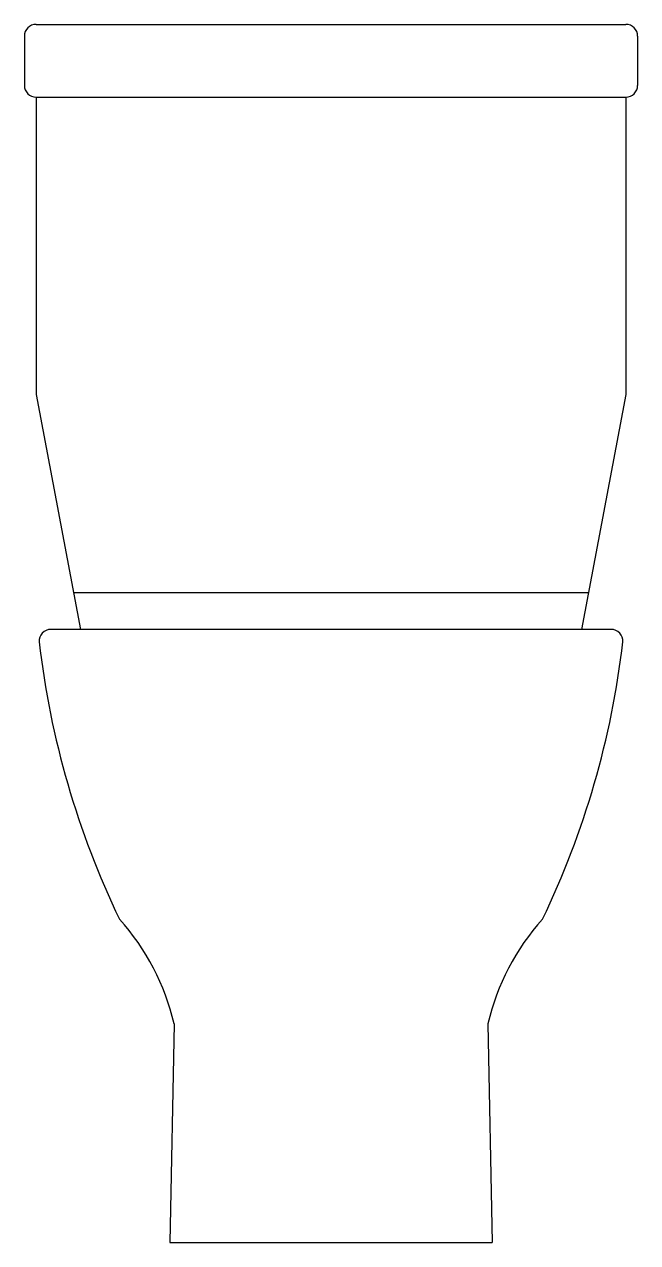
# Model space of a CAD drawing. Header units: millimetres. Extents: x 31.495 to 31.869, y -6.511 to -5.768.
import ezdxf

# ---------------------------------------------------------------- set-up
doc = ezdxf.new("R2010")
doc.units = ezdxf.units.MM
doc.header["$LTSCALE"] = 10

msp = doc.modelspace()

# ---------------------------------------------------------------- linework, layer by layer
for p, q in [((31.50251, -5.7677), (31.86217, -5.7677)), ((31.49534, -5.77487), (31.49534, -5.80493)), ((31.86934, -5.77487), (31.86934, -5.80493)), ((31.50251, -5.8121), (31.86217, -5.8121)), ((31.50251, -5.8121), (31.50251, -5.9935)), ((31.86217, -5.8121), (31.86217, -5.9935)), ((31.50251, -5.9935), (31.52951, -6.1367)), ((31.86217, -5.9935), (31.83517, -6.1367)), ((31.83936, -6.11449), (31.52532, -6.11449)), ((31.85317, -6.1367), (31.51151, -6.1367)), ((31.58662, -6.37721), (31.58396, -6.5107)), ((31.77806, -6.37721), (31.78072, -6.5107)), ((31.58396, -6.5107), (31.78072, -6.5107))]:
    msp.add_line(p, q)
for centre, radius, start, end in [((31.50251, -5.77487), 0.00717, 90, 180), ((31.86217, -5.77487), 0.00717, 0, 90), ((31.50251, -5.80493), 0.00717, 180, 270), ((31.86217, -5.80493), 0.00717, 270, 0), ((31.51151, -6.14387), 0.00717, 90, 183.85662), ((31.85317, -6.14387), 0.00717, 356.14338, 90), ((32.0306, -6.08352), 0.52975, 186.59314, 205.72358), ((31.33408, -6.08352), 0.52975, 334.27642, 353.40686), ((31.44618, -6.40994), 0.1442, 13.11754, 41.99737), ((31.9185, -6.40994), 0.1442, 138.00263, 166.88246)]:
    msp.add_arc(centre, radius, start, end)

doc.saveas('drawing.dxf')
